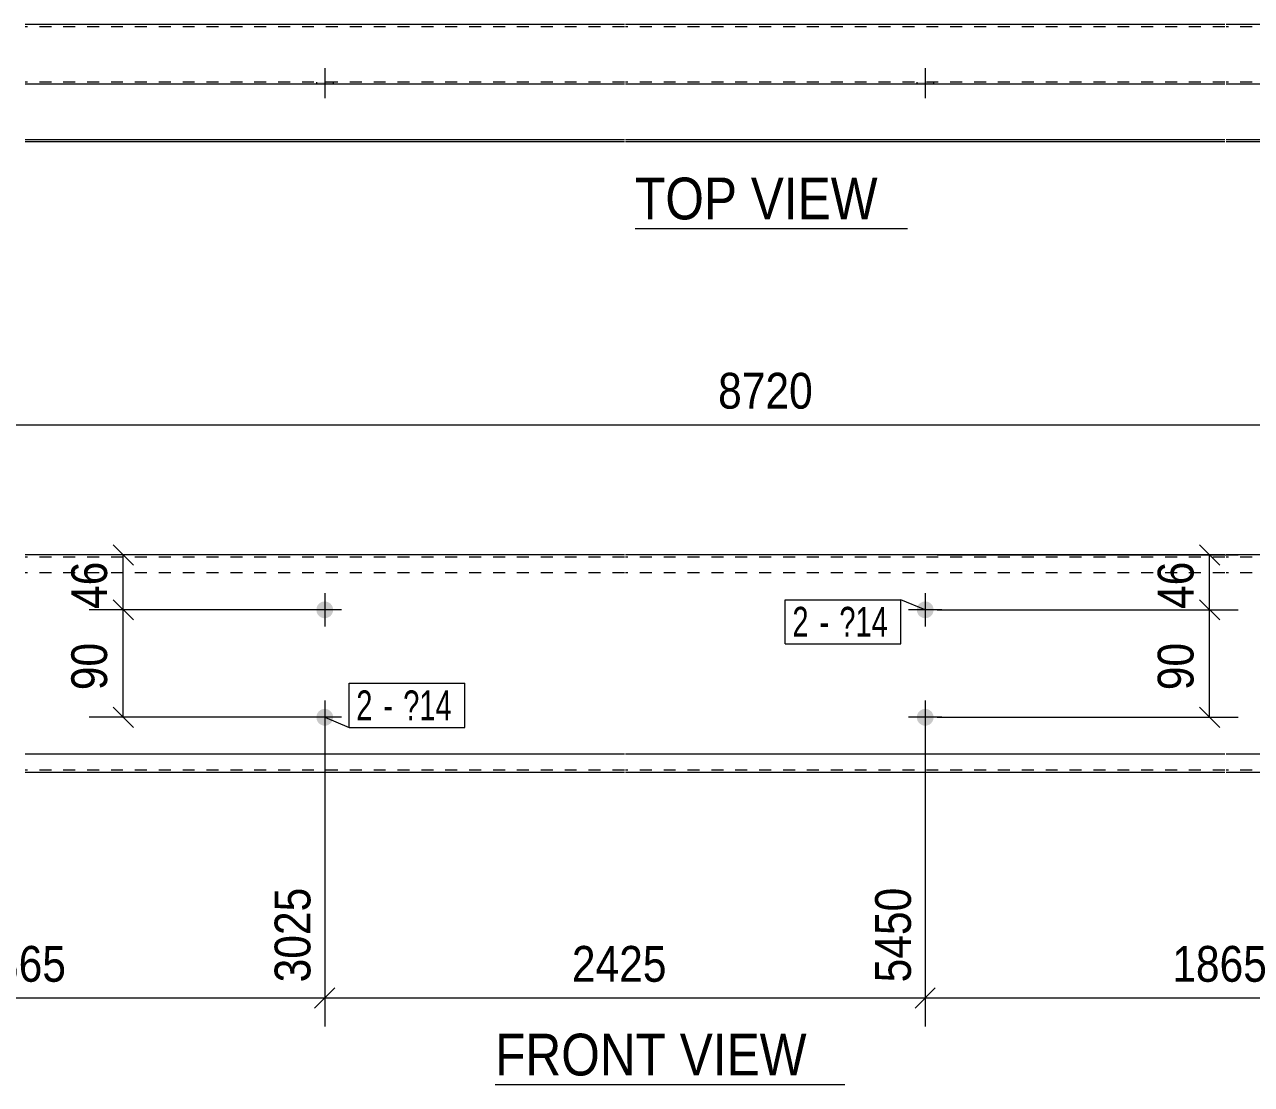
# Model space of a CAD drawing. Header units: millimetres. Extents: x 2 to 579, y 1 to 405.
# Drawn here: x 172.2 to 275, y 96.9 to 185.7 of the extents above; entities that cross this region are included whole.
import ezdxf

# ---------------------------------------------------------------- set-up
doc = ezdxf.new("R2010")
doc.units = ezdxf.units.MM
doc.linetypes.add('XKITLINE00', pattern=[0])
doc.linetypes.add('XKITLINE01', pattern=[4, 1, -1, 1, -1])
for name, color, linetype, lineweight in [('Bolt', 3, 'Continuous', 0), ('BoltMark', 7, 'Continuous', 0), ('Dimensions', 7, 'Continuous', 0), ('OtherObjectType', 7, 'Continuous', 0), ('Part', 2, 'Continuous', 0)]:
    doc.layers.add(name, color=color, linetype=linetype, lineweight=lineweight)
doc.styles.add('ARIAL', font='ARIAL.TTF')
doc.styles.add('ARIAL_NARROW', font='ARIALN.TTF')

# ---------------------------------------------------------------- blocks, each defined once
blk = doc.blocks.new('*A1')
at = {"layer": 'Bolt'}
for points in [[(198.03, 136.67), (198.03, 136.63), (198.02, 136.6), (198.02, 136.56), (198.01, 136.53), (198, 136.5), (197.99, 136.46), (197.98, 136.43), (197.96, 136.4), (197.95, 136.37), (197.93, 136.34), (197.91, 136.31), (197.89, 136.28), (197.87, 136.26), (197.85, 136.23), (197.83, 136.2), (197.8, 136.18), (197.78, 136.16), (197.75, 136.14), (197.72, 136.12), (197.69, 136.1), (197.66, 136.08), (197.63, 136.07), (197.6, 136.05), (197.57, 136.04), (197.53, 136.03), (197.5, 136.02), (197.47, 136.01), (197.43, 136.01), (197.4, 136), (197.37, 136), (197.33, 136), (197.3, 136), (197.26, 136), (197.23, 136.01), (197.2, 136.01), (197.16, 136.02), (197.13, 136.03), (197.1, 136.04), (197.06, 136.05), (197.03, 136.07), (197, 136.08), (196.97, 136.1), (196.94, 136.12), (196.91, 136.14), (196.89, 136.16), (196.86, 136.18), (196.84, 136.2), (196.81, 136.23), (196.79, 136.26), (196.77, 136.28), (196.75, 136.31), (196.73, 136.34), (196.71, 136.37), (196.7, 136.4), (196.69, 136.43), (196.67, 136.46), (196.66, 136.5), (196.65, 136.53), (196.65, 136.56), (196.64, 136.6), (196.64, 136.63), (196.63, 136.67), (196.63, 136.7), (196.63, 136.73), (196.64, 136.77), (196.64, 136.8), (196.65, 136.84), (196.65, 136.87), (196.66, 136.9), (196.67, 136.94), (196.69, 136.97), (196.7, 137), (196.71, 137.03), (196.73, 137.06), (196.75, 137.09), (196.77, 137.12), (196.79, 137.14), (196.81, 137.17), (196.84, 137.19), (196.86, 137.22), (196.89, 137.24), (196.91, 137.26), (196.94, 137.28), (196.97, 137.3), (197, 137.32), (197.03, 137.33), (197.06, 137.35), (197.1, 137.36), (197.13, 137.37), (197.16, 137.38), (197.2, 137.39), (197.23, 137.39), (197.26, 137.4), (197.3, 137.4), (197.33, 137.4), (197.37, 137.4), (197.4, 137.4), (197.43, 137.39), (197.47, 137.39), (197.5, 137.38), (197.53, 137.37), (197.57, 137.36), (197.6, 137.35), (197.63, 137.33), (197.66, 137.32), (197.69, 137.3), (197.72, 137.28), (197.75, 137.26), (197.78, 137.24), (197.8, 137.22), (197.83, 137.19), (197.85, 137.17), (197.87, 137.14), (197.89, 137.12), (197.91, 137.09), (197.93, 137.06), (197.95, 137.03), (197.96, 137), (197.98, 136.97), (197.99, 136.94), (198, 136.9), (198.01, 136.87), (198.02, 136.84), (198.02, 136.8), (198.03, 136.77), (198.03, 136.73), (198.03, 136.7)], [(198.03, 127.67), (198.03, 127.63), (198.02, 127.6), (198.02, 127.56), (198.01, 127.53), (198, 127.5), (197.99, 127.46), (197.98, 127.43), (197.96, 127.4), (197.95, 127.37), (197.93, 127.34), (197.91, 127.31), (197.89, 127.28), (197.87, 127.26), (197.85, 127.23), (197.83, 127.2), (197.8, 127.18), (197.78, 127.16), (197.75, 127.14), (197.72, 127.12), (197.69, 127.1), (197.66, 127.08), (197.63, 127.07), (197.6, 127.05), (197.57, 127.04), (197.53, 127.03), (197.5, 127.02), (197.47, 127.01), (197.43, 127.01), (197.4, 127), (197.37, 127), (197.33, 127), (197.3, 127), (197.26, 127), (197.23, 127.01), (197.2, 127.01), (197.16, 127.02), (197.13, 127.03), (197.1, 127.04), (197.06, 127.05), (197.03, 127.07), (197, 127.08), (196.97, 127.1), (196.94, 127.12), (196.91, 127.14), (196.89, 127.16), (196.86, 127.18), (196.84, 127.2), (196.81, 127.23), (196.79, 127.26), (196.77, 127.28), (196.75, 127.31), (196.73, 127.34), (196.71, 127.37), (196.7, 127.4), (196.69, 127.43), (196.67, 127.46), (196.66, 127.5), (196.65, 127.53), (196.65, 127.56), (196.64, 127.6), (196.64, 127.63), (196.63, 127.67), (196.63, 127.7), (196.63, 127.73), (196.64, 127.77), (196.64, 127.8), (196.65, 127.84), (196.65, 127.87), (196.66, 127.9), (196.67, 127.94), (196.69, 127.97), (196.7, 128), (196.71, 128.03), (196.73, 128.06), (196.75, 128.09), (196.77, 128.12), (196.79, 128.14), (196.81, 128.17), (196.84, 128.19), (196.86, 128.22), (196.89, 128.24), (196.91, 128.26), (196.94, 128.28), (196.97, 128.3), (197, 128.32), (197.03, 128.33), (197.06, 128.35), (197.1, 128.36), (197.13, 128.37), (197.16, 128.38), (197.2, 128.39), (197.23, 128.39), (197.26, 128.4), (197.3, 128.4), (197.33, 128.4), (197.37, 128.4), (197.4, 128.4), (197.43, 128.39), (197.47, 128.39), (197.5, 128.38), (197.53, 128.37), (197.57, 128.36), (197.6, 128.35), (197.63, 128.33), (197.66, 128.32), (197.69, 128.3), (197.72, 128.28), (197.75, 128.26), (197.78, 128.24), (197.8, 128.22), (197.83, 128.19), (197.85, 128.17), (197.87, 128.14), (197.89, 128.12), (197.91, 128.09), (197.93, 128.06), (197.95, 128.03), (197.96, 128), (197.98, 127.97), (197.99, 127.94), (198, 127.9), (198.01, 127.87), (198.02, 127.84), (198.02, 127.8), (198.03, 127.77), (198.03, 127.73), (198.03, 127.7)]]:
    blk.add_hatch(color=3, dxfattribs=at).paths.add_polyline_path(points, flags=17)
at = {"layer": 'Bolt', "color": 3, "linetype": 'XKITLINE00', "lineweight": 0}
for p, q in [((197.33, 138.1), (197.33, 135.3)), ((198.73, 136.7), (195.93, 136.7)), ((197.33, 129.1), (197.33, 126.3)), ((198.73, 127.7), (195.93, 127.7))]:
    blk.add_line(p, q, dxfattribs=at)
blk = doc.blocks.new('*A2')
at = {"layer": 'Bolt'}
for points in [[(248.32, 136.67), (248.32, 136.63), (248.32, 136.6), (248.31, 136.56), (248.3, 136.53), (248.3, 136.5), (248.28, 136.46), (248.27, 136.43), (248.26, 136.4), (248.24, 136.37), (248.23, 136.34), (248.21, 136.31), (248.19, 136.28), (248.17, 136.26), (248.14, 136.23), (248.12, 136.2), (248.1, 136.18), (248.07, 136.16), (248.04, 136.14), (248.01, 136.12), (247.99, 136.1), (247.96, 136.08), (247.93, 136.07), (247.89, 136.05), (247.86, 136.04), (247.83, 136.03), (247.8, 136.02), (247.76, 136.01), (247.73, 136.01), (247.69, 136), (247.66, 136), (247.63, 136), (247.59, 136), (247.56, 136), (247.52, 136.01), (247.49, 136.01), (247.46, 136.02), (247.42, 136.03), (247.39, 136.04), (247.36, 136.05), (247.33, 136.07), (247.3, 136.08), (247.27, 136.1), (247.24, 136.12), (247.21, 136.14), (247.18, 136.16), (247.16, 136.18), (247.13, 136.2), (247.11, 136.23), (247.08, 136.26), (247.06, 136.28), (247.04, 136.31), (247.03, 136.34), (247.01, 136.37), (246.99, 136.4), (246.98, 136.43), (246.97, 136.46), (246.96, 136.5), (246.95, 136.53), (246.94, 136.56), (246.93, 136.6), (246.93, 136.63), (246.93, 136.67), (246.93, 136.7), (246.93, 136.73), (246.93, 136.77), (246.93, 136.8), (246.94, 136.84), (246.95, 136.87), (246.96, 136.9), (246.97, 136.94), (246.98, 136.97), (246.99, 137), (247.01, 137.03), (247.03, 137.06), (247.04, 137.09), (247.06, 137.12), (247.08, 137.14), (247.11, 137.17), (247.13, 137.19), (247.16, 137.22), (247.18, 137.24), (247.21, 137.26), (247.24, 137.28), (247.27, 137.3), (247.3, 137.32), (247.33, 137.33), (247.36, 137.35), (247.39, 137.36), (247.42, 137.37), (247.46, 137.38), (247.49, 137.39), (247.52, 137.39), (247.56, 137.4), (247.59, 137.4), (247.63, 137.4), (247.66, 137.4), (247.69, 137.4), (247.73, 137.39), (247.76, 137.39), (247.8, 137.38), (247.83, 137.37), (247.86, 137.36), (247.89, 137.35), (247.93, 137.33), (247.96, 137.32), (247.99, 137.3), (248.01, 137.28), (248.04, 137.26), (248.07, 137.24), (248.1, 137.22), (248.12, 137.19), (248.14, 137.17), (248.17, 137.14), (248.19, 137.12), (248.21, 137.09), (248.23, 137.06), (248.24, 137.03), (248.26, 137), (248.27, 136.97), (248.28, 136.94), (248.3, 136.9), (248.3, 136.87), (248.31, 136.84), (248.32, 136.8), (248.32, 136.77), (248.32, 136.73), (248.33, 136.7)], [(248.32, 127.67), (248.32, 127.63), (248.32, 127.6), (248.31, 127.56), (248.3, 127.53), (248.3, 127.5), (248.28, 127.46), (248.27, 127.43), (248.26, 127.4), (248.24, 127.37), (248.23, 127.34), (248.21, 127.31), (248.19, 127.28), (248.17, 127.26), (248.14, 127.23), (248.12, 127.2), (248.1, 127.18), (248.07, 127.16), (248.04, 127.14), (248.01, 127.12), (247.99, 127.1), (247.96, 127.08), (247.93, 127.07), (247.89, 127.05), (247.86, 127.04), (247.83, 127.03), (247.8, 127.02), (247.76, 127.01), (247.73, 127.01), (247.69, 127), (247.66, 127), (247.63, 127), (247.59, 127), (247.56, 127), (247.52, 127.01), (247.49, 127.01), (247.46, 127.02), (247.42, 127.03), (247.39, 127.04), (247.36, 127.05), (247.33, 127.07), (247.3, 127.08), (247.27, 127.1), (247.24, 127.12), (247.21, 127.14), (247.18, 127.16), (247.16, 127.18), (247.13, 127.2), (247.11, 127.23), (247.08, 127.26), (247.06, 127.28), (247.04, 127.31), (247.03, 127.34), (247.01, 127.37), (246.99, 127.4), (246.98, 127.43), (246.97, 127.46), (246.96, 127.5), (246.95, 127.53), (246.94, 127.56), (246.93, 127.6), (246.93, 127.63), (246.93, 127.67), (246.93, 127.7), (246.93, 127.73), (246.93, 127.77), (246.93, 127.8), (246.94, 127.84), (246.95, 127.87), (246.96, 127.9), (246.97, 127.94), (246.98, 127.97), (246.99, 128), (247.01, 128.03), (247.03, 128.06), (247.04, 128.09), (247.06, 128.12), (247.08, 128.14), (247.11, 128.17), (247.13, 128.19), (247.16, 128.22), (247.18, 128.24), (247.21, 128.26), (247.24, 128.28), (247.27, 128.3), (247.3, 128.32), (247.33, 128.33), (247.36, 128.35), (247.39, 128.36), (247.42, 128.37), (247.46, 128.38), (247.49, 128.39), (247.52, 128.39), (247.56, 128.4), (247.59, 128.4), (247.63, 128.4), (247.66, 128.4), (247.69, 128.4), (247.73, 128.39), (247.76, 128.39), (247.8, 128.38), (247.83, 128.37), (247.86, 128.36), (247.89, 128.35), (247.93, 128.33), (247.96, 128.32), (247.99, 128.3), (248.01, 128.28), (248.04, 128.26), (248.07, 128.24), (248.1, 128.22), (248.12, 128.19), (248.14, 128.17), (248.17, 128.14), (248.19, 128.12), (248.21, 128.09), (248.23, 128.06), (248.24, 128.03), (248.26, 128), (248.27, 127.97), (248.28, 127.94), (248.3, 127.9), (248.3, 127.87), (248.31, 127.84), (248.32, 127.8), (248.32, 127.77), (248.32, 127.73), (248.33, 127.7)]]:
    blk.add_hatch(color=3, dxfattribs=at).paths.add_polyline_path(points, flags=17)
at = {"layer": 'Bolt', "color": 3, "linetype": 'XKITLINE00', "lineweight": 0}
for p, q in [((247.63, 138.1), (247.63, 135.3)), ((249.03, 136.7), (246.23, 136.7)), ((247.63, 129.1), (247.63, 126.3)), ((249.03, 127.7), (246.23, 127.7))]:
    blk.add_line(p, q, dxfattribs=at)
blk = doc.blocks.new('*A7')
at = {"layer": 'Part', "color": 2, "linetype": 'XKITLINE00', "lineweight": 0}
for p, q in [((222.43, 141.3), (172.23, 141.3)), ((272.72, 141.3), (222.53, 141.3)), ((323.02, 141.3), (272.82, 141.3)), ((222.43, 124.6), (172.23, 124.6)), ((272.72, 124.6), (222.53, 124.6)), ((323.02, 124.6), (272.82, 124.6)), ((172.23, 123.1), (222.43, 123.1)), ((222.53, 123.1), (272.72, 123.1)), ((272.82, 123.1), (323.02, 123.1))]:
    blk.add_line(p, q, dxfattribs=at)
at = {"layer": 'Part', "color": 7, "linetype": 'XKITLINE01', "lineweight": 0}
for p, q in [((222.43, 141.12), (172.23, 141.12)), ((272.72, 141.12), (222.53, 141.12)), ((323.02, 141.12), (272.82, 141.12)), ((222.43, 139.8), (172.23, 139.8)), ((272.72, 139.8), (222.53, 139.8)), ((323.02, 139.8), (272.82, 139.8)), ((222.43, 123.28), (172.23, 123.28)), ((272.72, 123.28), (222.53, 123.28)), ((323.02, 123.28), (272.82, 123.28))]:
    blk.add_line(p, q, dxfattribs=at)
blk = doc.blocks.new('*A8')
at = {"layer": 'Bolt'}
blk.add_hatch(color=3, dxfattribs=at).paths.add_polyline_path([(196.63, 180.72), (196.63, 180.9), (198.03, 180.9), (198.03, 180.72)], flags=17)
blk.add_hatch(color=3, dxfattribs=at).paths.add_polyline_path([(196.63, 180.72), (196.63, 180.9), (198.03, 180.9), (198.03, 180.72)], flags=17)
at = {"layer": 'Bolt', "color": 3, "linetype": 'XKITLINE00', "lineweight": 0}
for p, q in [((197.33, 182.06), (197.33, 179.56)), ((197.33, 182.06), (197.33, 179.56)), ((196.63, 180.9), (196.63, 180.72)), ((196.63, 180.9), (196.63, 180.72)), ((198.03, 180.9), (198.03, 180.72)), ((198.03, 180.9), (198.03, 180.72))]:
    blk.add_line(p, q, dxfattribs=at)
blk = doc.blocks.new('*A9')
at = {"layer": 'Bolt'}
blk.add_hatch(color=3, dxfattribs=at).paths.add_polyline_path([(246.93, 180.72), (246.93, 180.9), (248.33, 180.9), (248.33, 180.72)], flags=17)
blk.add_hatch(color=3, dxfattribs=at).paths.add_polyline_path([(246.93, 180.72), (246.93, 180.9), (248.33, 180.9), (248.33, 180.72)], flags=17)
at = {"layer": 'Bolt', "color": 3, "linetype": 'XKITLINE00', "lineweight": 0}
for p, q in [((247.63, 182.06), (247.63, 179.56)), ((247.63, 182.06), (247.63, 179.56)), ((246.93, 180.9), (246.93, 180.72)), ((246.93, 180.9), (246.93, 180.72)), ((248.33, 180.9), (248.33, 180.72)), ((248.33, 180.9), (248.33, 180.72))]:
    blk.add_line(p, q, dxfattribs=at)
blk = doc.blocks.new('*A14')
at = {"layer": 'Part', "color": 2, "linetype": 'XKITLINE00', "lineweight": 0}
for p, q in [((222.43, 185.72), (172.23, 185.72)), ((272.72, 185.72), (222.53, 185.72)), ((323.02, 185.72), (272.82, 185.72)), ((222.43, 180.72), (172.23, 180.72)), ((272.72, 180.72), (222.53, 180.72)), ((323.02, 180.72), (272.82, 180.72)), ((172.23, 176.08), (222.43, 176.08)), ((222.43, 175.9), (172.23, 175.9)), ((222.53, 176.08), (272.72, 176.08)), ((272.72, 175.9), (222.53, 175.9)), ((272.82, 176.08), (323.02, 176.08)), ((323.02, 175.9), (272.82, 175.9))]:
    blk.add_line(p, q, dxfattribs=at)
at = {"layer": 'Part', "color": 7, "linetype": 'XKITLINE01', "lineweight": 0}
for p, q in [((222.43, 185.54), (172.23, 185.54)), ((272.72, 185.54), (222.53, 185.54)), ((323.02, 185.54), (272.82, 185.54)), ((222.43, 180.9), (172.23, 180.9)), ((272.72, 180.9), (222.53, 180.9)), ((323.02, 180.9), (272.82, 180.9))]:
    blk.add_line(p, q, dxfattribs=at)
blk = doc.blocks.new('*A23')
at = {"layer": 'Dimensions', "color": 7, "linetype": 'XKITLINE00', "lineweight": 0}
for p, q in [((248.63, 136.7), (273.85, 136.7)), ((270.6, 137.55), (272.3, 135.85)), ((271.45, 127.7), (271.45, 136.7)), ((270.6, 128.55), (272.3, 126.85)), ((248.63, 127.7), (273.85, 127.7))]:
    blk.add_line(p, q, dxfattribs=at)
at = {"layer": 'Dimensions', "color": 3}
for p in [(271.45, 136.7), (271.45, 127.7)]:
    blk.add_point(p, dxfattribs=at)
at = {"layer": 'Dimensions', "color": 3, "style": 'ARIAL', "width": 0.85}
blk.add_text('90', height=3, rotation=90.0002, dxfattribs=at).set_placement((270.1, 129.97))
blk = doc.blocks.new('*A24')
at = {"layer": 'Dimensions', "color": 7, "linetype": 'XKITLINE00', "lineweight": 0}
for p, q in [((270.6, 142.15), (272.3, 140.45)), ((248.63, 141.3), (273.85, 141.3)), ((271.45, 136.7), (271.45, 141.3)), ((248.63, 136.7), (273.85, 136.7)), ((270.6, 137.55), (272.3, 135.85))]:
    blk.add_line(p, q, dxfattribs=at)
at = {"layer": 'Dimensions', "color": 3}
for p in [(271.45, 141.3), (271.45, 136.7)]:
    blk.add_point(p, dxfattribs=at)
at = {"layer": 'Dimensions', "color": 3, "style": 'ARIAL', "width": 0.85}
blk.add_text('46', height=3, rotation=90.0002, dxfattribs=at).set_placement((270.1, 136.77))
blk = doc.blocks.new('*A27')
at = {"layer": 'Dimensions', "color": 7, "linetype": 'XKITLINE00', "lineweight": 0}
for p, q in [((196.33, 136.7), (177.6, 136.7)), ((179.6, 137.55), (181.3, 135.85)), ((180.45, 127.7), (180.45, 136.7)), ((179.6, 128.55), (181.3, 126.85)), ((196.33, 127.7), (177.6, 127.7))]:
    blk.add_line(p, q, dxfattribs=at)
at = {"layer": 'Dimensions', "color": 3}
for p in [(180.45, 136.7), (180.45, 127.7)]:
    blk.add_point(p, dxfattribs=at)
at = {"layer": 'Dimensions', "color": 3, "style": 'ARIAL', "width": 0.85}
blk.add_text('90', height=3, rotation=90.0002, dxfattribs=at).set_placement((179.1, 129.97))
blk = doc.blocks.new('*A28')
at = {"layer": 'Dimensions', "color": 7, "linetype": 'XKITLINE00', "lineweight": 0}
for p, q in [((179.6, 142.15), (181.3, 140.45)), ((196.33, 141.3), (177.6, 141.3)), ((180.45, 136.7), (180.45, 141.3)), ((196.33, 136.7), (177.6, 136.7)), ((179.6, 137.55), (181.3, 135.85))]:
    blk.add_line(p, q, dxfattribs=at)
at = {"layer": 'Dimensions', "color": 3}
for p in [(180.45, 141.3), (180.45, 136.7)]:
    blk.add_point(p, dxfattribs=at)
at = {"layer": 'Dimensions', "color": 3, "style": 'ARIAL', "width": 0.85}
blk.add_text('46', height=3, rotation=90.0002, dxfattribs=at).set_placement((179.1, 136.77))
blk = doc.blocks.new('*A31')
at = {"layer": 'Dimensions', "color": 7, "linetype": 'XKITLINE00', "lineweight": 0}
blk.add_line((34.45, 152.2), (435.01, 152.2), dxfattribs=at)
at = {"layer": 'Dimensions', "color": 3, "style": 'ARIAL', "width": 0.85}
blk.add_text('8720', height=3, dxfattribs=at).set_placement((230.28, 153.55))
blk = doc.blocks.new('*A36')
at = {"layer": 'Dimensions', "color": 7, "linetype": 'XKITLINE00', "lineweight": 0}
for p, q in [((147.04, 126.7), (147.04, 101.8)), ((197.33, 126.7), (197.33, 101.8)), ((147.89, 105.05), (146.19, 103.35)), ((198.18, 105.05), (196.48, 103.35)), ((147.04, 104.2), (197.33, 104.2))]:
    blk.add_line(p, q, dxfattribs=at)
at = {"layer": 'Dimensions', "color": 3}
for p in [(147.04, 104.2), (197.33, 104.2)]:
    blk.add_point(p, dxfattribs=at)
at = {"layer": 'Dimensions', "color": 3, "style": 'ARIAL', "width": 0.85}
blk.add_text('3025', height=3, rotation=90.0002, dxfattribs=at).set_placement((196.13, 105.5))
blk.add_text('1865', height=3, dxfattribs=at).set_placement((167.73, 105.55))
blk = doc.blocks.new('*A37')
at = {"layer": 'Dimensions', "color": 7, "linetype": 'XKITLINE00', "lineweight": 0}
for p, q in [((197.33, 126.7), (197.33, 101.8)), ((247.63, 126.7), (247.63, 101.8)), ((198.18, 105.05), (196.48, 103.35)), ((248.47, 105.05), (246.78, 103.35)), ((197.33, 104.2), (247.63, 104.2))]:
    blk.add_line(p, q, dxfattribs=at)
at = {"layer": 'Dimensions', "color": 3}
for p in [(197.33, 104.2), (247.63, 104.2)]:
    blk.add_point(p, dxfattribs=at)
at = {"layer": 'Dimensions', "color": 3, "style": 'ARIAL', "width": 0.85}
blk.add_text('5450', height=3, rotation=90.0002, dxfattribs=at).set_placement((246.43, 105.5))
blk.add_text('2425', height=3, dxfattribs=at).set_placement((218.03, 105.55))
blk = doc.blocks.new('*A38')
at = {"layer": 'Dimensions', "color": 7, "linetype": 'XKITLINE00', "lineweight": 0}
for p, q in [((247.63, 126.7), (247.63, 101.8)), ((297.92, 126.7), (297.92, 101.8)), ((248.47, 105.05), (246.78, 103.35)), ((298.77, 105.05), (297.07, 103.35)), ((247.63, 104.2), (297.92, 104.2))]:
    blk.add_line(p, q, dxfattribs=at)
at = {"layer": 'Dimensions', "color": 3}
for p in [(247.63, 104.2), (297.92, 104.2)]:
    blk.add_point(p, dxfattribs=at)
at = {"layer": 'Dimensions', "color": 3, "style": 'ARIAL', "width": 0.85}
blk.add_text('7315', height=3, rotation=90.0002, dxfattribs=at).set_placement((296.72, 105.5))
blk.add_text('1865', height=3, dxfattribs=at).set_placement((268.32, 105.55))
blk = doc.blocks.new('*A45')
at = {"layer": 'BoltMark', "color": 7, "linetype": 'XKITLINE00', "lineweight": 0}
for p, q in [((235.9, 137.55), (245.59, 137.55)), ((235.9, 133.85), (235.9, 137.55)), ((245.59, 133.85), (245.59, 137.55)), ((247.63, 136.7), (245.59, 137.55)), ((235.9, 133.85), (245.59, 133.85))]:
    blk.add_line(p, q, dxfattribs=at)
at = {"layer": 'BoltMark', "color": 3, "style": 'ARIAL_NARROW', "width": 0.85}
for s, p in [('2', (236.5, 134.45)), ('?14', (240.43, 134.45)), ('-', (238.77, 134.45))]:
    blk.add_text(s, height=2.5, dxfattribs=at).set_placement(p)
blk = doc.blocks.new('*A46')
at = {"layer": 'BoltMark', "color": 7, "linetype": 'XKITLINE00', "lineweight": 0}
for p, q in [((199.37, 130.55), (209.06, 130.55)), ((199.37, 126.85), (199.37, 130.55)), ((209.06, 126.85), (209.06, 130.55)), ((197.33, 127.7), (199.37, 126.85)), ((199.37, 126.85), (209.06, 126.85))]:
    blk.add_line(p, q, dxfattribs=at)
at = {"layer": 'BoltMark', "color": 3, "style": 'ARIAL_NARROW', "width": 0.85}
for s, p in [('2', (199.97, 127.45)), ('?14', (203.9, 127.45)), ('-', (202.24, 127.45))]:
    blk.add_text(s, height=2.5, dxfattribs=at).set_placement(p)
blk = doc.blocks.new('*A48')
at = {"layer": 'OtherObjectType', "color": 7, "linetype": 'XKITLINE00', "lineweight": 0}
blk.add_line((211.6, 96.95), (240.9, 96.95), dxfattribs=at)
at = {"layer": 'OtherObjectType', "color": 7, "style": 'ARIAL', "width": 0.85}
blk.add_text('FRONT VIEW', height=3.5, dxfattribs=at).set_placement((211.6, 97.7))
blk = doc.blocks.new('*A50')
at = {"layer": 'OtherObjectType', "color": 7, "linetype": 'XKITLINE00', "lineweight": 0}
blk.add_line((223.32, 168.65), (246.14, 168.65), dxfattribs=at)
at = {"layer": 'OtherObjectType', "color": 7, "style": 'ARIAL', "width": 0.85}
blk.add_text('TOP VIEW', height=3.5, dxfattribs=at).set_placement((223.32, 169.4))

msp = doc.modelspace()

# ---------------------------------------------------------------- block references
at = {"lineweight": 0}
for name in ['*A8', '*A9', '*A50', '*A31', '*A28', '*A24', '*A1', '*A2', '*A27', '*A45', '*A23', '*A46', '*A36', '*A37', '*A38', '*A48']:
    msp.add_blockref(name, (0, 0), dxfattribs=at)
at = {"layer": 'Part', "lineweight": 0}
for name in ['*A14', '*A7']:
    msp.add_blockref(name, (0, 0), dxfattribs=at)

doc.saveas('drawing.dxf')
